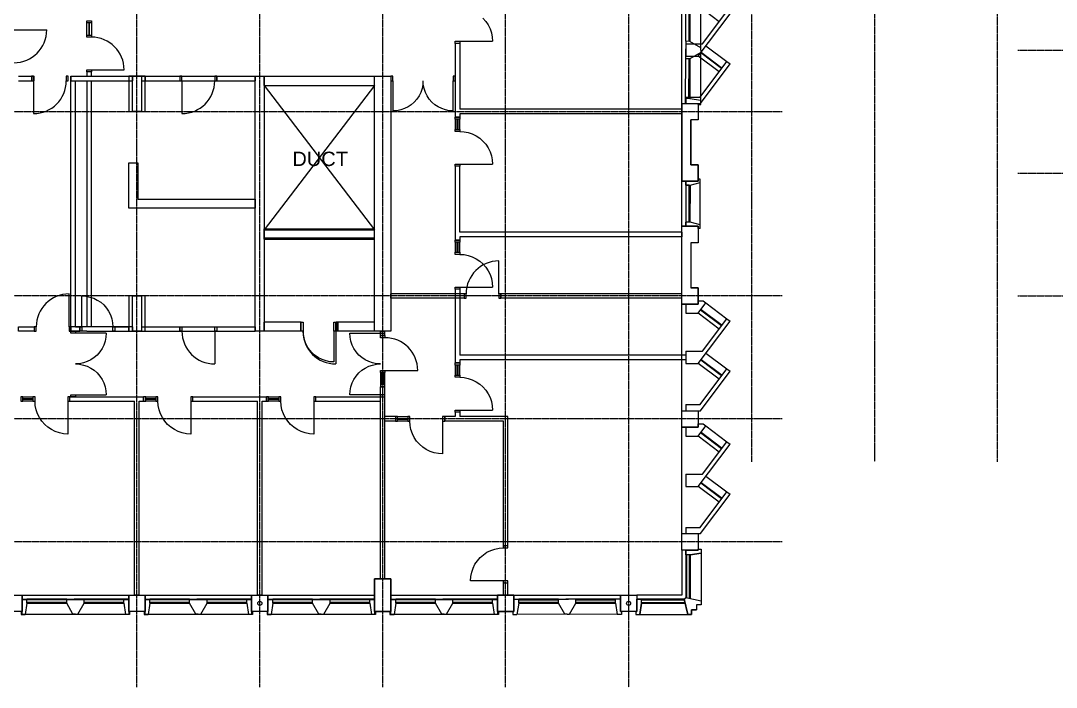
# Model space of a CAD drawing. Header units: millimetres. Extents: x -49883 to 118742, y -18440 to 67826.
# Drawn here: x 6632 to 31906, y -11774 to 4493 of the extents above; entities that cross this region are included whole.
import ezdxf

# ---------------------------------------------------------------- set-up
doc = ezdxf.new("R2010")
doc.units = ezdxf.units.MM
doc.linetypes.add('PCENTRE', pattern=[50.8, 31.75, -6.35, 6.35, -6.35])
doc.linetypes.add('PCENTRE2', pattern=[28.575, 19.05, -3.175, 3.175, -3.175])
for name, color, linetype in [('Boundaries_and_building_grids', 140, 'PCENTRE2'), ('Fourth Floor - Curtain Walls', 1, 'Continuous'), ('Fourth Floor - Doors Windows and Openings', 1, 'Continuous'), ('Fourth Floor - Structural Members', 5, 'Continuous'), ('Fourth Floor - Text and Leaders', 1, 'Continuous'), ('Fourth Floor - Walls', 3, 'Continuous'), ('Third Floor - Curtain Walls', 1, 'Continuous'), ('Third Floor - Doors Windows and Openings', 1, 'Continuous'), ('Third Floor - Structural Members', 5, 'Continuous'), ('Third Floor - Walls', 3, 'Continuous')]:
    doc.layers.add(name, color=color, linetype=linetype)
doc.styles.add('Arial1', font='arial.ttf')

msp = doc.modelspace()

# ---------------------------------------------------------------- linework, layer by layer
at = {"layer": 'Boundaries_and_building_grids', "color": 140, "linetype": 'PCENTRE', "lineweight": -3}
for p, q in [((18467, -11774), (18467, 60156)), ((21467, 60161), (21467, -11774)), ((24467, 60167), (24467, -6274)), ((27467, 60172), (27467, -6274)), ((30467, -6274), (30467, 60177)), ((9467, -11774), (9467, 60140)), ((12467, -11774), (12467, 60145)), ((15467, -11774), (15467, 60150)), ((30967, 3776), (47817, 3776)), ((-27283, 2276), (25217, 2276)), ((30967, 776), (47817, 776)), ((25217, -2224), (-27283, -2224)), ((30967, -2224), (47817, -2224)), ((25217, -5224), (-27283, -5224)), ((25217, -8224), (-27283, -8224))]:
    msp.add_line(p, q, dxfattribs=at)
at = {"layer": 'Fourth Floor - Curtain Walls', "color": 3, "linetype": 'Continuous', "lineweight": -3}
for p, q in [((23167, 3626, 13800), (23943, 4663, 13800)), ((23274, 3926, 13800), (23867, 4719, 13800)), ((22867, 3926, 13800), (23274, 3926, 13800)), ((22867, 3926, 13800), (22867, 3626, 13800)), ((22867, 3626, 13800), (23167, 3626, 13800)), ((23217, 2626, 13800), (23867, 3495, 13800)), ((23223, 2476, 13800), (23943, 3439, 13800)), ((23867, 3495, 13800), (23943, 3439, 13800)), ((22867, 2626, 13800), (23217, 2626, 13800)), ((22867, 2626, 13800), (23217, 2626, 13800)), ((22867, 2626, 13800), (22867, 2476, 13800)), ((22767, 2476, 13800), (23223, 2476, 13800)), ((22867, 576, 13800), (22867, 476, 13800)), ((22967, 476, 13800), (23213, 542, 13800)), ((23213, 625, 13800), (23167, 625, 13800)), ((23213, 542, 13800), (23213, 625, 13800)), ((22950, 476, 13800), (22867, 476, 13800)), ((22867, 476, 13800), (22967, 476, 13800)), ((22967, -424, 13800), (22867, -424, 13800)), ((22867, -424, 13800), (22867, -524, 13800)), ((23215, -492, 13800), (22967, -424, 13800)), ((23213, -574, 13800), (23213, -491, 13800)), ((23213, -574, 13800), (23167, -574, 13800)), ((22867, -2424, 13800), (22867, -2647, 13800)), ((23163, -2647, 13800), (23351, -2395, 13800)), ((23167, -2347, 13800), (23287, -2347, 13800)), ((23287, -2347, 13800), (23351, -2395, 13800)), ((22867, -2647, 13800), (23163, -2647, 13800)), ((23167, -3874, 13800), (23943, -2837, 13800)), ((23274, -3574, 13800), (23867, -2781, 13800)), ((23867, -2781, 13800), (23943, -2837, 13800)), ((22867, -3574, 13800), (23274, -3574, 13800)), ((22867, -3574, 13800), (22867, -3874, 13800)), ((22867, -3874, 13800), (23167, -3874, 13800)), ((23217, -4874, 13800), (23867, -4005, 13800)), ((23867, -4005, 13800), (23943, -4061, 13800)), ((23223, -5024, 13800), (23943, -4061, 13800)), ((22767, -5024, 13800), (23223, -5024, 13800)), ((22867, -4874, 13800), (23217, -4874, 13800)), ((22867, -4874, 13800), (22867, -5024, 13800)), ((22867, -4874, 13800), (23217, -4874, 13800)), ((22867, -5424, 13800), (22867, -5647, 13800)), ((23163, -5647, 13800), (23351, -5395, 13800)), ((23167, -5347, 13800), (23287, -5347, 13800)), ((23287, -5347, 13800), (23351, -5395, 13800)), ((22867, -5647, 13800), (23163, -5647, 13800)), ((23274, -6574, 13800), (23867, -5781, 13800)), ((23867, -5781, 13800), (23943, -5837, 13800)), ((23167, -6874, 13800), (23943, -5837, 13800)), ((22867, -6574, 13800), (22867, -6874, 13800)), ((22867, -6574, 13800), (23274, -6574, 13800)), ((22867, -6874, 13800), (23167, -6874, 13800)), ((23217, -7874, 13800), (23867, -7005, 13800)), ((23223, -8024, 13800), (23943, -7061, 13800)), ((23867, -7005, 13800), (23943, -7061, 13800)), ((22767, -8024, 13800), (23223, -8024, 13800)), ((22867, -7874, 13800), (22867, -8024, 13800)), ((22867, -7874, 13800), (23217, -7874, 13800)), ((22867, -7874, 13800), (23217, -7874, 13800)), ((22867, -8424, 13800), (22867, -8542, 13800)), ((22967, -8542, 13800), (22867, -8542, 13800)), ((22967, -8542, 13800), (23237, -8500, 13800)), ((23167, -8401, 13800), (23237, -8401, 13800)), ((23237, -8401, 13800), (23237, -8500, 13800)), ((22867, -9585, 13800), (22847, -9604, 13800)), ((22867, -9585, 13800), (23237, -9668, 13800)), ((18667, -9624, 13800), (18785, -9624, 13800)), ((18785, -9724, 13800), (18743, -9994, 13800)), ((18785, -9724, 13800), (18785, -9624, 13800)), ((19754, -9623, 13800), (20000, -9623, 13800)), ((19754, -9724, 13800), (19754, -9623, 13800)), ((19908, -9992, 13800), (19754, -9724, 13800)), ((20181, -9623, 13800), (19934, -9623, 13800)), ((20026, -9992, 13800), (20181, -9724, 13800)), ((20181, -9724, 13800), (20181, -9623, 13800)), ((21267, -9624, 13800), (21149, -9624, 13800)), ((21149, -9724, 13800), (21149, -9624, 13800)), ((21149, -9724, 13800), (21191, -9994, 13800)), ((21667, -9624, 13800), (21785, -9624, 13800)), ((21785, -9724, 13800), (21743, -9994, 13800)), ((21785, -9724, 13800), (21785, -9624, 13800)), ((22827, -9624, 13800), (22847, -9604, 13800)), ((22828, -9624, 13800), (22911, -9994, 13800)), ((23237, -9762, 13800), (23126, -9762, 13800)), ((23126, -9762, 13800), (23126, -9883, 13800)), ((23237, -9668, 13800), (23237, -9762, 13800)), ((18644, -9924, 13800), (18644, -9994, 13800)), ((18644, -9994, 13800), (18743, -9994, 13800)), ((19967, -9992, 13800), (19908, -9992, 13800)), ((19967, -9992, 13800), (20026, -9992, 13800)), ((21291, -9994, 13800), (21191, -9994, 13800)), ((21291, -9924, 13800), (21291, -9994, 13800)), ((21644, -9924, 13800), (21644, -9994, 13800)), ((21644, -9994, 13800), (21743, -9994, 13800)), ((22911, -9994, 13800), (23005, -9994, 13800)), ((23005, -9883, 13800), (23126, -9883, 13800)), ((23005, -9994, 13800), (23005, -9883, 13800))]:
    msp.add_line(p, q, dxfattribs=at)
at = {"layer": 'Fourth Floor - Curtain Walls', "color": 3, "linetype": 'Continuous', "lineweight": -3, "elevation": 13800}
for points in [[(22767, 2476), (22767, 5076), (23167, 5076), (23167, 5153)], [(22767, -5024), (22767, -2424), (23167, -2424), (23167, -2347)], [(22767, -8024), (22767, -5424), (23167, -5424), (23167, -5347)], [(23167, -8401), (23167, -8424), (22767, -8424), (22767, -9524), (21667, -9524), (21667, -9924), (21644, -9924)], [(18644, -9924), (18667, -9924), (18667, -9524), (21267, -9524), (21267, -9924), (21291, -9924)]]:
    msp.add_lwpolyline(points, dxfattribs=at)
at = {"layer": 'Fourth Floor - Doors Windows and Openings', "color": 1, "linetype": 'Continuous', "lineweight": -3}
for p, q in [((23679, 4467, 13800), (23163, 4853, 13800)), ((23356, 3878, 13800), (23867, 3495, 13800)), ((23679, 3243, 13800), (23167, 3626, 13800)), ((23739, 3323, 13800), (23227, 3706, 13800)), ((23239, 3722, 13800), (23751, 3339, 13800)), ((22967, 576, 13800), (22867, 576, 13800)), ((23213, -491, 13800), (23213, 542, 13800)), ((22950, -424, 13800), (22950, 476, 13800)), ((22967, -424, 13800), (22967, 476, 13800)), ((22867, -524, 13800), (22967, -524, 13800)), ((23351, -2395, 13800), (23867, -2781, 13800)), ((23351, -2395, 13800), (23867, -2781, 13800)), ((23679, -3033, 13800), (23163, -2647, 13800)), ((23739, -2952, 13800), (23223, -2567, 13800)), ((23235, -2551, 13800), (23751, -2936, 13800)), ((23239, -3778, 13800), (23751, -4161, 13800)), ((23356, -3622, 13800), (23867, -4005, 13800)), ((23679, -4257, 13800), (23167, -3874, 13800)), ((23739, -4177, 13800), (23227, -3794, 13800)), ((23235, -5551, 13800), (23751, -5936, 13800)), ((23351, -5395, 13800), (23867, -5781, 13800)), ((23679, -6033, 13800), (23163, -5647, 13800)), ((23739, -5953, 13800), (23223, -5567, 13800)), ((23739, -7177, 13800), (23227, -6794, 13800)), ((23239, -6778, 13800), (23751, -7161, 13800)), ((23356, -6622, 13800), (23867, -7005, 13800)), ((23679, -7257, 13800), (23167, -6874, 13800)), ((22867, -8542, 13800), (22867, -9585, 13800)), ((22886, -9589, 13800), (22886, -8542, 13800)), ((22967, -8542, 13800), (22967, -9607, 13800)), ((23237, -8500, 13800), (23237, -9668, 13800)), ((19754, -9623, 13800), (18785, -9624, 13800)), ((18785, -9643, 13800), (19754, -9643, 13800)), ((19754, -9724, 13800), (18785, -9724, 13800)), ((21149, -9624, 13800), (20181, -9623, 13800)), ((20181, -9643, 13800), (21149, -9643, 13800)), ((21149, -9724, 13800), (20181, -9724, 13800)), ((21785, -9624, 13800), (22828, -9624, 13800)), ((21785, -9643, 13800), (22832, -9643, 13800)), ((21785, -9724, 13800), (22850, -9724, 13800)), ((19908, -9992, 13800), (18743, -9994, 13800)), ((21191, -9994, 13800), (20026, -9992, 13800)), ((21743, -9994, 13800), (22911, -9994, 13800))]:
    msp.add_line(p, q, dxfattribs=at)
at = {"layer": 'Fourth Floor - Doors Windows and Openings', "color": 1, "linetype": 'Continuous'}
for p, q in [((8247, 4143, 13800), (8247, 4443, 13800)), ((8292, 4443, 13800), (8292, 4143, 13800)), ((8312, 4143, 13800), (8312, 4443, 13800)), ((8357, 4443, 13800), (8357, 4143, 13800)), ((6467, 4268, 13800), (7267, 4268, 13800)), ((8357, 3293, 13800), (9157, 3293, 13800)), ((6944, 3026, 13800), (6944, 2226, 13800)), ((10567, 3026, 13800), (10567, 2226, 13800)), ((18302, -2169, 13800), (18302, -1369, 13800)), ((7812, -2974, 13800), (7812, -2174, 13800)), ((11367, -3084, 13800), (11367, -3884, 13800)), ((14322, -3084, 13800), (14322, -3884, 13800)), ((15522, -4042, 13800), (16322, -4042, 13800)), ((15412, -4092, 13800), (15412, -4392, 13800)), ((15457, -4392, 13800), (15457, -4092, 13800)), ((15477, -4092, 13800), (15477, -4392, 13800)), ((15522, -4392, 13800), (15522, -4092, 13800)), ((6667, -9623, 13800), (9267, -9623, 13800)), ((9267, -9643, 13800), (6667, -9643, 13800)), ((9667, -9623, 13800), (12267, -9623, 13800)), ((12267, -9643, 13800), (9667, -9643, 13800)), ((12667, -9623, 13800), (15267, -9623, 13800)), ((15267, -9643, 13800), (12667, -9643, 13800)), ((15667, -9623, 13800), (18267, -9623, 13800)), ((18267, -9643, 13800), (15667, -9643, 13800))]:
    msp.add_line(p, q, dxfattribs=at)
at = {"layer": 'Fourth Floor - Doors Windows and Openings', "color": 1, "linetype": 'Continuous', "elevation": 13800}
for points in [[(8357, 4443), (8247, 4443), (8247, 4493), (8357, 4493), (8357, 4443)], [(8247, 4093), (8247, 4143), (8357, 4143), (8357, 4093), (8247, 4093)], [(8247, 3243), (8247, 3293), (8357, 3293), (8357, 3243), (8247, 3243)], [(6944, 3136), (6894, 3136), (6894, 3026), (6944, 3026), (6944, 3136)], [(7794, 3136), (7744, 3136), (7744, 3026), (7794, 3026), (7794, 3136)], [(10567, 3136), (10517, 3136), (10517, 3026), (10567, 3026), (10567, 3136)], [(11417, 3136), (11367, 3136), (11367, 3026), (11417, 3026), (11417, 3136)], [(17452, -2279), (17502, -2279), (17502, -2169), (17452, -2169), (17452, -2279)], [(18302, -2279), (18352, -2279), (18352, -2169), (18302, -2169), (18302, -2279)], [(6962, -3084), (7012, -3084), (7012, -2974), (6962, -2974), (6962, -3084)], [(7812, -3084), (7862, -3084), (7862, -2974), (7812, -2974), (7812, -3084)], [(10517, -2974), (10567, -2974), (10567, -3084), (10517, -3084), (10517, -2974)], [(11367, -2974), (11417, -2974), (11417, -3084), (11367, -3084), (11367, -2974)], [(13472, -2864), (13522, -2864), (13522, -3084), (13472, -3084), (13472, -2864)], [(14322, -2864), (14372, -2864), (14372, -3084), (14322, -3084), (14322, -2864)], [(15412, -3242), (15412, -3192), (15522, -3192), (15522, -3242), (15412, -3242)], [(15412, -4092), (15412, -4042), (15522, -4042), (15522, -4092), (15412, -4092)], [(15522, -4392), (15412, -4392), (15412, -4442), (15522, -4442), (15522, -4392)], [(9267, -9994), (6667, -9994), (6667, -9524), (9267, -9524), (9267, -9994)], [(12267, -9994), (9667, -9994), (9667, -9524), (12267, -9524), (12267, -9994)], [(15267, -9994), (12667, -9994), (12667, -9524), (15267, -9524), (15267, -9994)], [(18267, -9994), (15667, -9994), (15667, -9524), (18267, -9524), (18267, -9994)]]:
    msp.add_lwpolyline(points, dxfattribs=at)
at = {"layer": 'Fourth Floor - Doors Windows and Openings', "color": 1, "linetype": 'Continuous', "lineweight": -3, "elevation": 13800}
msp.add_lwpolyline([(23167, -574), (23167, -524), (22767, -524), (22767, 576), (23167, 576), (23167, 625)], dxfattribs=at)
at = {"layer": 'Fourth Floor - Doors Windows and Openings', "color": 1, "linetype": 'Continuous'}
for centre, start, end in [((6467, 4268, 13800), 270, 0), ((8357, 3293, 13800), 0, 90), ((6944, 3026, 13800), 270, 0), ((10567, 3026, 13800), 270, 0), ((18302, -2169, 13800), 90, 180), ((7812, -2974, 13800), 90, 180), ((11367, -3084, 13800), 180, 270), ((14322, -3084, 13800), 180, 270), ((15522, -4042, 13800), 0, 90)]:
    msp.add_arc(centre, 800, start, end, dxfattribs=at)
at = {"layer": 'Fourth Floor - Structural Members', "color": 5, "linetype": 'Continuous'}
for p, q in [((9357, 3136, 13800), (9357, 3026, 13800)), ((9577, 3136, 13800), (9577, 3026, 13800)), ((12357, 3136, 13800), (12357, 3026, 13800)), ((9357, -2974, 13800), (9357, -3084, 13800)), ((9577, -2974, 13800), (9577, -3084, 13800)), ((12357, -2974, 13800), (12357, -3084, 13800)), ((15412, -3084, 13800), (15522, -3084, 13800))]:
    msp.add_line(p, q, dxfattribs=at)
at = {"layer": 'Fourth Floor - Structural Members', "color": 8, "linetype": 'Continuous'}
for p, q in [((12577, 2916, 13800), (15267, -614, 13800)), ((15267, 2916, 13800), (12577, -614, 13800)), ((12577, 2916, 13800), (15267, -614, 13800)), ((15267, 2916, 13800), (12577, -614, 13800))]:
    msp.add_line(p, q, dxfattribs=at)
at = {"layer": 'Fourth Floor - Structural Members', "color": 5, "linetype": 'Continuous', "lineweight": -3, "elevation": 13800}
for points in [[(9357, 3136), (9577, 3136), (9577, 2276), (9357, 2276)], [(12577, 3136), (12577, -3084), (12357, -3084), (12357, 3136)], [(9577, -2224), (9577, -3084), (9357, -3084), (9357, -2224)]]:
    msp.add_lwpolyline(points, close=True, dxfattribs=at)
for points in [[(15667, -3084), (15267, -3084), (15267, 3136), (15667, 3136), (15667, -3084)], [(22767, 2476), (23167, 2476), (23167, 2076), (22987, 2076)], [(22767, 2476), (22767, 576)], [(22987, 976), (22987, 2076)], [(22767, 576), (23167, 576), (23167, 976), (22987, 976)], [(22767, -524), (23167, -524), (23167, -924), (22987, -924)], [(22767, -2424), (22767, -524)], [(22987, -924), (22987, -2024)], [(22767, -2424), (23167, -2424), (23167, -2024), (22987, -2024)], [(23167, -5424), (22767, -5424), (22767, -5024), (23167, -5024), (23167, -5424)], [(23167, -8424), (22767, -8424), (22767, -8024), (23167, -8024), (23167, -8424)], [(15667, -9924), (15267, -9924), (15267, -9124), (15667, -9124), (15667, -9924)], [(6667, -9924), (6267, -9924), (6267, -9524), (6667, -9524), (6667, -9924)], [(9667, -9924), (9267, -9924), (9267, -9524), (9667, -9524), (9667, -9924)], [(12667, -9924), (12267, -9924), (12267, -9524), (12667, -9524), (12667, -9924)], [(18667, -9924), (18267, -9924), (18267, -9524), (18667, -9524), (18667, -9924)], [(21667, -9924), (21267, -9924), (21267, -9524), (21667, -9524), (21667, -9924)]]:
    msp.add_lwpolyline(points, dxfattribs=at)
at = {"layer": 'Fourth Floor - Structural Members', "color": 5, "linetype": 'Continuous', "lineweight": -3}
for centre in [(12467, -9724, 13800), (21467, -9724, 13800)]:
    msp.add_circle(centre, 50, dxfattribs=at)
at = {"layer": 'Fourth Floor - Walls', "color": 2, "linetype": 'Continuous'}
for p, q in [((22767, 3721, 13800), (22767, 3831, 13800)), ((6577, 3136, 13800), (6962, 3136, 13800)), ((6962, 3026, 13800), (6962, 3136, 13800)), ((7862, 3136, 13800), (8247, 3136, 13800)), ((7862, 3026, 13800), (7862, 3136, 13800)), ((8247, 3136, 13800), (8357, 3136, 13800)), ((8247, 3136, 13800), (9357, 3136, 13800)), ((9577, 3136, 13800), (10517, 3136, 13800)), ((10517, 3136, 13800), (10517, 3026, 13800)), ((11417, 3136, 13800), (11417, 3026, 13800)), ((11417, 3136, 13800), (12357, 3136, 13800)), ((6577, 3026, 13800), (6962, 3026, 13800)), ((7862, 3026, 13800), (9357, 3026, 13800)), ((8247, 3026, 13800), (8247, -2974, 13800)), ((8247, 3026, 13800), (8247, -2974, 13800)), ((8357, -2974, 13800), (8357, 3026, 13800)), ((9577, 3026, 13800), (10517, 3026, 13800)), ((11417, 3026, 13800), (12357, 3026, 13800)), ((15667, -2279, 13800), (15667, -2169, 13800)), ((17452, -2169, 13800), (15667, -2169, 13800)), ((17452, -2169, 13800), (17452, -2279, 13800)), ((18352, -2169, 13800), (18352, -2279, 13800)), ((22767, -2169, 13800), (18352, -2169, 13800)), ((17452, -2279, 13800), (15667, -2279, 13800)), ((22767, -2279, 13800), (18352, -2279, 13800)), ((9357, -2974, 13800), (7862, -2974, 13800)), ((7862, -3084, 13800), (7862, -2974, 13800)), ((9577, -2974, 13800), (10517, -2974, 13800)), ((10517, -2974, 13800), (10517, -3084, 13800)), ((11417, -2974, 13800), (11417, -3084, 13800)), ((11417, -2974, 13800), (12357, -2974, 13800)), ((8247, -3084, 13800), (7862, -3084, 13800)), ((8247, -3084, 13800), (9357, -3084, 13800)), ((9577, -3084, 13800), (10517, -3084, 13800)), ((11417, -3084, 13800), (12357, -3084, 13800)), ((15412, -3192, 13800), (15412, -3084, 13800)), ((15522, -3192, 13800), (15412, -3192, 13800)), ((15522, -3192, 13800), (15522, -3084, 13800)), ((15522, -4442, 13800), (15412, -4442, 13800)), ((15412, -9124, 13800), (15412, -4442, 13800)), ((15522, -9124, 13800), (15522, -4442, 13800)), ((15412, -9124, 13800), (15522, -9124, 13800))]:
    msp.add_line(p, q, dxfattribs=at)
at = {"layer": 'Fourth Floor - Walls', "color": 2}
for p, q in [((8357, 3243, 13800), (8247, 3243, 13800)), ((8247, 3243, 13800), (8247, 3136, 13800)), ((8357, 3136, 13800), (8357, 3243, 13800))]:
    msp.add_line(p, q, dxfattribs=at)
at = {"layer": 'Fourth Floor - Walls', "color": 3, "linetype": 'Continuous'}
for p, q in [((12577, 2916, 13800), (12577, 3136, 13800)), ((12577, 3136, 13800), (15267, 3136, 13800)), ((15267, 2916, 13800), (15267, 3136, 13800)), ((12577, 2916, 13800), (15267, 2916, 13800)), ((12577, -834, 13800), (12577, -614, 13800)), ((12577, -614, 13800), (15267, -614, 13800)), ((15267, -834, 13800), (15267, -614, 13800)), ((12577, -834, 13800), (15267, -834, 13800)), ((13472, -2864, 13800), (12577, -2864, 13800)), ((12577, -3084, 13800), (12577, -2864, 13800)), ((13472, -3084, 13800), (13472, -2864, 13800)), ((15267, -2864, 13800), (14372, -2864, 13800)), ((14372, -3084, 13800), (14372, -2864, 13800)), ((15267, -3084, 13800), (15267, -2864, 13800)), ((13472, -3084, 13800), (12577, -3084, 13800)), ((15267, -3084, 13800), (14372, -3084, 13800))]:
    msp.add_line(p, q, dxfattribs=at)
at = {"layer": 'Fourth Floor - Walls', "color": 2, "linetype": 'Continuous', "elevation": 13800}
for points in [[(6577, -3084), (6577, -2974), (6962, -2974), (6962, -3084), (6577, -3084)], [(15412, -4442), (15522, -4442), (15412, -4442)]]:
    msp.add_lwpolyline(points, dxfattribs=at)
at = {"layer": 'Third Floor - Curtain Walls', "color": 3, "linetype": 'Continuous'}
for p, q in [((22862, 3990, 10350), (22861, 3743, 10350)), ((22861, 3563, 10350), (22861, 3809, 10350)), ((22962, 3989, 10350), (22862, 3990, 10350)), ((23230, 3834, 10350), (22962, 3989, 10350)), ((23230, 3776, 10350), (23230, 3834, 10350)), ((22962, 3562, 10350), (22861, 3563, 10350)), ((23230, 3717, 10350), (22962, 3562, 10350)), ((23230, 3776, 10350), (23230, 3717, 10350)), ((22860, 2476, 10350), (22860, 2594, 10350)), ((22961, 2594, 10350), (22860, 2594, 10350)), ((22961, 2594, 10350), (23231, 2552, 10350)), ((23230, 2452, 10350), (23231, 2552, 10350)), ((23161, 2452, 10350), (23230, 2452, 10350)), ((23167, 576, 10350), (22867, 576, 10350)), ((22867, 476, 10350), (22867, 576, 10350)), ((22967, 476, 10350), (23213, 542, 10350)), ((23167, 625, 10350), (23167, 576, 10350)), ((23213, 625, 10350), (23167, 625, 10350)), ((23213, 542, 10350), (23213, 625, 10350)), ((22867, 476, 10350), (22967, 476, 10350)), ((22950, 476, 10350), (22867, 476, 10350)), ((22866, -524, 10350), (22866, -424, 10350)), ((22966, -424, 10350), (22866, -424, 10350)), ((23214, -492, 10350), (22966, -424, 10350)), ((23211, -574, 10350), (23214, -492, 10350)), ((22866, -524, 10350), (23166, -524, 10350)), ((23166, -524, 10350), (23166, -574, 10350)), ((23211, -574, 10350), (23166, -574, 10350)), ((22867, -2424, 10350), (22867, -2647, 10350)), ((23163, -2647, 10350), (23351, -2395, 10350)), ((23167, -2347, 10350), (23287, -2347, 10350)), ((23287, -2347, 10350), (23351, -2395, 10350)), ((22867, -2647, 10350), (23163, -2647, 10350)), ((23167, -3874, 10350), (23943, -2837, 10350)), ((23274, -3574, 10350), (23867, -2781, 10350)), ((23867, -2781, 10350), (23943, -2837, 10350)), ((22867, -3574, 10350), (23274, -3574, 10350)), ((22867, -3574, 10350), (22867, -3874, 10350)), ((22867, -3874, 10350), (23167, -3874, 10350)), ((23217, -4874, 10350), (23867, -4005, 10350)), ((23867, -4005, 10350), (23943, -4061, 10350)), ((23223, -5024, 10350), (23943, -4061, 10350)), ((22767, -5024, 10350), (23223, -5024, 10350)), ((22867, -4874, 10350), (22867, -5024, 10350)), ((22867, -4874, 10350), (23217, -4874, 10350)), ((22867, -5424, 10350), (22867, -5647, 10350)), ((23163, -5647, 10350), (23351, -5395, 10350)), ((23167, -5347, 10350), (23287, -5347, 10350)), ((23287, -5347, 10350), (23351, -5395, 10350)), ((22867, -5647, 10350), (23163, -5647, 10350)), ((23274, -6574, 10350), (23867, -5781, 10350)), ((23867, -5781, 10350), (23943, -5837, 10350)), ((23167, -6874, 10350), (23943, -5837, 10350)), ((22867, -6574, 10350), (23274, -6574, 10350)), ((22867, -6574, 10350), (22867, -6874, 10350)), ((22867, -6874, 10350), (23167, -6874, 10350)), ((23217, -7874, 10350), (23867, -7005, 10350)), ((23223, -8024, 10350), (23943, -7061, 10350)), ((23867, -7005, 10350), (23943, -7061, 10350)), ((22767, -8024, 10350), (23223, -8024, 10350)), ((22867, -7874, 10350), (23217, -7874, 10350)), ((22867, -7874, 10350), (22867, -8024, 10350)), ((22867, -8542, 10350), (22867, -8424, 10350)), ((22967, -8542, 10350), (22867, -8542, 10350)), ((23237, -8500, 10350), (22967, -8542, 10350)), ((23167, -8401, 10350), (23237, -8401, 10350)), ((23237, -8401, 10350), (23237, -8500, 10350)), ((22827, -9624, 10350), (22867, -9585, 10350)), ((22867, -9585, 10350), (23237, -9668, 10350)), ((6667, -9624, 10350), (6785, -9624, 10350)), ((6785, -9724, 10350), (6743, -9994, 10350)), ((6785, -9724, 10350), (6785, -9624, 10350)), ((7754, -9724, 10350), (7754, -9623, 10350)), ((7754, -9623, 10350), (8000, -9623, 10350)), ((7908, -9992, 10350), (7754, -9724, 10350)), ((8181, -9623, 10350), (7934, -9623, 10350)), ((8026, -9992, 10350), (8181, -9724, 10350)), ((8181, -9724, 10350), (8181, -9623, 10350)), ((9267, -9624, 10350), (9149, -9624, 10350)), ((9149, -9724, 10350), (9149, -9624, 10350)), ((9149, -9724, 10350), (9191, -9994, 10350)), ((9667, -9624, 10350), (9785, -9624, 10350)), ((9785, -9724, 10350), (9743, -9994, 10350)), ((9785, -9724, 10350), (9785, -9624, 10350)), ((10754, -9623, 10350), (11000, -9623, 10350)), ((10754, -9724, 10350), (10754, -9623, 10350)), ((10908, -9992, 10350), (10754, -9724, 10350)), ((11181, -9623, 10350), (10934, -9623, 10350)), ((11026, -9992, 10350), (11181, -9724, 10350)), ((11181, -9724, 10350), (11181, -9623, 10350)), ((12267, -9624, 10350), (12149, -9624, 10350)), ((12149, -9724, 10350), (12149, -9624, 10350)), ((12149, -9724, 10350), (12191, -9994, 10350)), ((12667, -9624, 10350), (12785, -9624, 10350)), ((12785, -9724, 10350), (12743, -9994, 10350)), ((12785, -9724, 10350), (12785, -9624, 10350)), ((13754, -9623, 10350), (14000, -9623, 10350)), ((13754, -9724, 10350), (13754, -9623, 10350)), ((13908, -9992, 10350), (13754, -9724, 10350)), ((14181, -9623, 10350), (13934, -9623, 10350)), ((14026, -9992, 10350), (14181, -9724, 10350)), ((14181, -9724, 10350), (14181, -9623, 10350)), ((15149, -9724, 10350), (15149, -9624, 10350)), ((15267, -9624, 10350), (15149, -9624, 10350)), ((15149, -9724, 10350), (15191, -9994, 10350)), ((15667, -9624, 10350), (15785, -9624, 10350)), ((15785, -9724, 10350), (15743, -9994, 10350)), ((15785, -9724, 10350), (15785, -9624, 10350)), ((16754, -9724, 10350), (16754, -9623, 10350)), ((16754, -9623, 10350), (17000, -9623, 10350)), ((16908, -9992, 10350), (16754, -9724, 10350)), ((17181, -9623, 10350), (16934, -9623, 10350)), ((17026, -9992, 10350), (17181, -9724, 10350)), ((17181, -9724, 10350), (17181, -9623, 10350)), ((18267, -9624, 10350), (18149, -9624, 10350)), ((18149, -9724, 10350), (18149, -9624, 10350)), ((18149, -9724, 10350), (18191, -9994, 10350)), ((18667, -9624, 10350), (18785, -9624, 10350)), ((18785, -9724, 10350), (18743, -9994, 10350)), ((18785, -9724, 10350), (18785, -9624, 10350)), ((19754, -9623, 10350), (20000, -9623, 10350)), ((19754, -9724, 10350), (19754, -9623, 10350)), ((19908, -9992, 10350), (19754, -9724, 10350)), ((20181, -9623, 10350), (19934, -9623, 10350)), ((20026, -9992, 10350), (20181, -9724, 10350)), ((20181, -9724, 10350), (20181, -9623, 10350)), ((21267, -9624, 10350), (21149, -9624, 10350)), ((21149, -9724, 10350), (21149, -9624, 10350)), ((21149, -9724, 10350), (21191, -9994, 10350)), ((21785, -9624, 10350), (21667, -9624, 10350)), ((21743, -9994, 10350), (21785, -9724, 10350)), ((21785, -9724, 10350), (21785, -9624, 10350)), ((22911, -9994, 10350), (22827, -9624, 10350)), ((23126, -9762, 10350), (23126, -9883, 10350)), ((23237, -9762, 10350), (23126, -9762, 10350)), ((23237, -9668, 10350), (23237, -9762, 10350)), ((6644, -9924, 10350), (6644, -9994, 10350)), ((6644, -9994, 10350), (6743, -9994, 10350)), ((7967, -9992, 10350), (7908, -9992, 10350)), ((7967, -9992, 10350), (8026, -9992, 10350)), ((9291, -9994, 10350), (9191, -9994, 10350)), ((9291, -9924, 10350), (9291, -9994, 10350)), ((9644, -9924, 10350), (9644, -9994, 10350)), ((9644, -9994, 10350), (9743, -9994, 10350)), ((10967, -9992, 10350), (10908, -9992, 10350)), ((10967, -9992, 10350), (11026, -9992, 10350)), ((12291, -9994, 10350), (12191, -9994, 10350)), ((12291, -9924, 10350), (12291, -9994, 10350)), ((12644, -9924, 10350), (12644, -9994, 10350)), ((12644, -9994, 10350), (12743, -9994, 10350)), ((13967, -9992, 10350), (13908, -9992, 10350)), ((13967, -9992, 10350), (14026, -9992, 10350)), ((15291, -9994, 10350), (15191, -9994, 10350)), ((15291, -9924, 10350), (15291, -9994, 10350)), ((15644, -9924, 10350), (15644, -9994, 10350)), ((15644, -9994, 10350), (15743, -9994, 10350)), ((16967, -9992, 10350), (16908, -9992, 10350)), ((16967, -9992, 10350), (17026, -9992, 10350)), ((18291, -9994, 10350), (18191, -9994, 10350)), ((18291, -9924, 10350), (18291, -9994, 10350)), ((18644, -9924, 10350), (18644, -9994, 10350)), ((18644, -9994, 10350), (18743, -9994, 10350)), ((19967, -9992, 10350), (19908, -9992, 10350)), ((19967, -9992, 10350), (20026, -9992, 10350)), ((21291, -9994, 10350), (21191, -9994, 10350)), ((21291, -9924, 10350), (21291, -9994, 10350)), ((21644, -9924, 10350), (21644, -9994, 10350)), ((21644, -9994, 10350), (21743, -9994, 10350)), ((23005, -9994, 10350), (22911, -9994, 10350)), ((23005, -9883, 10350), (23005, -9994, 10350)), ((23126, -9883, 10350), (23005, -9883, 10350))]:
    msp.add_line(p, q, dxfattribs=at)
at = {"layer": 'Third Floor - Curtain Walls', "color": 3, "linetype": 'Continuous', "elevation": 10350}
for points in [[(22860, 2476), (23161, 2476), (23161, 2452)], [(22767, -5024), (22767, -2424), (23167, -2424), (23167, -2347)], [(22767, -8024), (22767, -5424), (23167, -5424), (23167, -5347)], [(22867, -8424), (23167, -8424), (23167, -8401)], [(6644, -9924), (6667, -9924), (6667, -9624)], [(9267, -9624), (9267, -9924), (9291, -9924)], [(9644, -9924), (9667, -9924), (9667, -9624)], [(12267, -9624), (12267, -9924), (12291, -9924)], [(12644, -9924), (12667, -9924), (12667, -9624)], [(15267, -9624), (15267, -9924), (15291, -9924)], [(15644, -9924), (15667, -9924), (15667, -9624)], [(18267, -9624), (18267, -9924), (18291, -9924)], [(18644, -9924), (18667, -9924), (18667, -9624)], [(21267, -9624), (21267, -9924), (21291, -9924)], [(21644, -9924), (21667, -9924), (21667, -9624)]]:
    msp.add_lwpolyline(points, dxfattribs=at)
at = {"layer": 'Third Floor - Doors Windows and Openings', "color": 1, "linetype": 'Continuous'}
for p, q in [((22862, 3990, 10350), (22863, 4958, 10350)), ((22942, 3990, 10350), (22943, 4958, 10350)), ((22963, 4958, 10350), (22962, 3989, 10350)), ((23230, 3834, 10350), (23233, 5000, 10350)), ((22860, 2594, 10350), (22861, 3563, 10350)), ((22941, 2594, 10350), (22942, 3562, 10350)), ((22962, 3562, 10350), (22961, 2594, 10350)), ((23231, 2552, 10350), (23230, 3717, 10350)), ((23211, -491, 10350), (23215, 543, 10350)), ((22867, 476, 10350), (22866, -424, 10350)), ((22949, -424, 10350), (22950, 476, 10350)), ((22967, 476, 10350), (22966, -424, 10350)), ((23351, -2395, 10350), (23867, -2781, 10350)), ((23679, -3033, 10350), (23163, -2647, 10350)), ((23739, -2952, 10350), (23223, -2567, 10350)), ((23235, -2551, 10350), (23751, -2936, 10350)), ((23239, -3778, 10350), (23751, -4161, 10350)), ((23356, -3622, 10350), (23867, -4005, 10350)), ((23679, -4257, 10350), (23167, -3874, 10350)), ((23739, -4177, 10350), (23227, -3794, 10350)), ((23235, -5551, 10350), (23751, -5936, 10350)), ((23351, -5395, 10350), (23867, -5781, 10350)), ((23679, -6033, 10350), (23163, -5647, 10350)), ((23739, -5953, 10350), (23223, -5567, 10350)), ((23739, -7177, 10350), (23227, -6794, 10350)), ((23239, -6778, 10350), (23751, -7161, 10350)), ((23356, -6622, 10350), (23867, -7005, 10350)), ((23679, -7257, 10350), (23167, -6874, 10350)), ((22867, -8542, 10350), (22867, -9585, 10350)), ((22947, -8542, 10350), (22947, -9603, 10350)), ((22967, -8542, 10350), (22967, -9607, 10350)), ((23237, -8500, 10350), (23237, -9668, 10350)), ((7754, -9623, 10350), (6785, -9624, 10350)), ((7754, -9704, 10350), (6785, -9704, 10350)), ((6785, -9724, 10350), (7754, -9724, 10350)), ((9149, -9624, 10350), (8181, -9623, 10350)), ((9149, -9704, 10350), (8181, -9704, 10350)), ((8181, -9724, 10350), (9149, -9724, 10350)), ((10754, -9623, 10350), (9785, -9624, 10350)), ((10754, -9704, 10350), (9785, -9704, 10350)), ((9785, -9724, 10350), (10754, -9724, 10350)), ((12149, -9624, 10350), (11181, -9623, 10350)), ((12149, -9704, 10350), (11181, -9704, 10350)), ((11181, -9724, 10350), (12149, -9724, 10350)), ((13754, -9623, 10350), (12785, -9624, 10350)), ((13754, -9704, 10350), (12785, -9704, 10350)), ((12785, -9724, 10350), (13754, -9724, 10350)), ((15149, -9624, 10350), (14181, -9623, 10350)), ((15149, -9704, 10350), (14181, -9704, 10350)), ((14181, -9724, 10350), (15149, -9724, 10350)), ((16754, -9623, 10350), (15785, -9624, 10350)), ((16754, -9704, 10350), (15785, -9704, 10350)), ((15785, -9724, 10350), (16754, -9724, 10350)), ((18149, -9624, 10350), (17181, -9623, 10350)), ((18149, -9704, 10350), (17181, -9704, 10350)), ((17181, -9724, 10350), (18149, -9724, 10350)), ((19754, -9623, 10350), (18785, -9624, 10350)), ((19754, -9704, 10350), (18785, -9704, 10350)), ((18785, -9724, 10350), (19754, -9724, 10350)), ((21149, -9624, 10350), (20181, -9623, 10350)), ((21149, -9704, 10350), (20181, -9704, 10350)), ((20181, -9724, 10350), (21149, -9724, 10350)), ((22827, -9624, 10350), (21785, -9624, 10350)), ((21785, -9704, 10350), (22846, -9704, 10350)), ((21785, -9724, 10350), (22850, -9724, 10350)), ((7908, -9992, 10350), (6743, -9994, 10350)), ((9191, -9994, 10350), (8026, -9992, 10350)), ((10908, -9992, 10350), (9743, -9994, 10350)), ((12191, -9994, 10350), (11026, -9992, 10350)), ((13908, -9992, 10350), (12743, -9994, 10350)), ((15191, -9994, 10350), (14026, -9992, 10350)), ((16908, -9992, 10350), (15743, -9994, 10350)), ((18191, -9994, 10350), (17026, -9992, 10350)), ((19908, -9992, 10350), (18743, -9994, 10350)), ((21191, -9994, 10350), (20026, -9992, 10350)), ((21743, -9994, 10350), (22911, -9994, 10350))]:
    msp.add_line(p, q, dxfattribs=at)
at = {"layer": 'Third Floor - Doors Windows and Openings'}
for p, q in [((17913, 4556, 10350), (17982, 4478, 10350)), ((17982, 4478, 10350), (18040, 4391, 10350)), ((18040, 4391, 10350), (18086, 4297, 10350)), ((18086, 4297, 10350), (18120, 4198, 10350)), ((18120, 4198, 10350), (18140, 4095, 10350)), ((18140, 4095, 10350), (18147, 3991, 10350)), ((16427, 2835, 10350), (16396, 2744, 10350)), ((16446, 2930, 10350), (16427, 2835, 10350)), ((16458, 2930, 10350), (16452, 3026, 10350)), ((16477, 2835, 10350), (16458, 2930, 10350)), ((16508, 2744, 10350), (16477, 2835, 10350)), ((16300, 2578, 10350), (16237, 2506, 10350)), ((16354, 2658, 10350), (16300, 2578, 10350)), ((16396, 2744, 10350), (16354, 2658, 10350)), ((16551, 2658, 10350), (16508, 2744, 10350)), ((16604, 2578, 10350), (16551, 2658, 10350)), ((16667, 2506, 10350), (16604, 2578, 10350)), ((15813, 2297, 10350), (15717, 2291, 10350)), ((15907, 2316, 10350), (15813, 2297, 10350)), ((15998, 2347, 10350), (15907, 2316, 10350)), ((16085, 2389, 10350), (15998, 2347, 10350)), ((16165, 2443, 10350), (16085, 2389, 10350)), ((16237, 2506, 10350), (16165, 2443, 10350)), ((16740, 2443, 10350), (16667, 2506, 10350)), ((16820, 2389, 10350), (16740, 2443, 10350)), ((16906, 2347, 10350), (16820, 2389, 10350)), ((16997, 2316, 10350), (16906, 2347, 10350)), ((17091, 2297, 10350), (16997, 2316, 10350)), ((17187, 2291, 10350), (17091, 2297, 10350)), ((17347, 1791, 10350), (17452, 1784, 10350)), ((17452, 1784, 10350), (17554, 1763, 10350)), ((17554, 1763, 10350), (17653, 1730, 10350)), ((17653, 1730, 10350), (17747, 1684, 10350)), ((17747, 1684, 10350), (17834, 1625, 10350)), ((17834, 1625, 10350), (17913, 1556, 10350)), ((17913, 1556, 10350), (17982, 1478, 10350)), ((17982, 1478, 10350), (18040, 1391, 10350)), ((18040, 1391, 10350), (18086, 1297, 10350)), ((18086, 1297, 10350), (18120, 1198, 10350)), ((18120, 1198, 10350), (18140, 1095, 10350)), ((18140, 1095, 10350), (18147, 991, 10350)), ((17347, -1209, 10350), (17452, -1216, 10350)), ((17452, -1216, 10350), (17554, -1237, 10350)), ((17554, -1237, 10350), (17653, -1270, 10350)), ((17653, -1270, 10350), (17747, -1316, 10350)), ((17747, -1316, 10350), (17834, -1375, 10350)), ((17834, -1375, 10350), (17913, -1444, 10350)), ((17913, -1444, 10350), (17982, -1522, 10350)), ((17982, -1522, 10350), (18040, -1609, 10350)), ((18040, -1609, 10350), (18086, -1703, 10350)), ((18086, -1703, 10350), (18120, -1802, 10350)), ((18120, -1802, 10350), (18140, -1905, 10350)), ((18140, -1905, 10350), (18147, -2009, 10350)), ((8127, -2224, 10350), (8225, -2231, 10350)), ((8225, -2231, 10350), (8321, -2250, 10350)), ((8321, -2250, 10350), (8414, -2281, 10350)), ((8414, -2281, 10350), (8502, -2325, 10350)), ((8502, -2325, 10350), (8584, -2379, 10350)), ((8584, -2379, 10350), (8658, -2444, 10350)), ((8658, -2444, 10350), (8722, -2518, 10350)), ((8722, -2518, 10350), (8777, -2599, 10350)), ((8777, -2599, 10350), (8820, -2687, 10350)), ((8820, -2687, 10350), (8852, -2780, 10350)), ((8852, -2780, 10350), (8871, -2876, 10350)), ((8871, -2876, 10350), (8877, -2974, 10350)), ((8711, -3232, 10350), (8692, -3328, 10350)), ((8717, -3134, 10350), (8711, -3232, 10350)), ((13533, -3182, 10350), (13527, -3084, 10350)), ((13552, -3278, 10350), (13533, -3182, 10350)), ((13584, -3371, 10350), (13552, -3278, 10350)), ((14669, -3232, 10350), (14662, -3134, 10350)), ((14688, -3328, 10350), (14669, -3232, 10350)), ((8617, -3509, 10350), (8562, -3591, 10350)), ((8660, -3421, 10350), (8617, -3509, 10350)), ((8692, -3328, 10350), (8660, -3421, 10350)), ((13627, -3459, 10350), (13584, -3371, 10350)), ((13682, -3541, 10350), (13627, -3459, 10350)), ((14719, -3421, 10350), (14688, -3328, 10350)), ((14763, -3509, 10350), (14719, -3421, 10350)), ((14817, -3591, 10350), (14763, -3509, 10350)), ((8342, -3784, 10350), (8254, -3827, 10350)), ((8424, -3729, 10350), (8342, -3784, 10350)), ((8498, -3665, 10350), (8424, -3729, 10350)), ((8562, -3591, 10350), (8498, -3665, 10350)), ((13746, -3615, 10350), (13682, -3541, 10350)), ((13820, -3679, 10350), (13746, -3615, 10350)), ((13902, -3734, 10350), (13820, -3679, 10350)), ((13990, -3777, 10350), (13902, -3734, 10350)), ((14083, -3809, 10350), (13990, -3777, 10350)), ((14882, -3665, 10350), (14817, -3591, 10350)), ((14956, -3729, 10350), (14882, -3665, 10350)), ((15037, -3784, 10350), (14956, -3729, 10350)), ((15125, -3827, 10350), (15037, -3784, 10350)), ((8065, -3878, 10350), (7967, -3884, 10350)), ((7967, -3884, 10350), (8065, -3891, 10350)), ((8161, -3859, 10350), (8065, -3878, 10350)), ((8065, -3891, 10350), (8161, -3910, 10350)), ((8254, -3827, 10350), (8161, -3859, 10350)), ((8161, -3910, 10350), (8254, -3941, 10350)), ((8254, -3941, 10350), (8342, -3985, 10350)), ((8342, -3985, 10350), (8424, -4039, 10350)), ((8424, -4039, 10350), (8498, -4104, 10350)), ((14179, -3828, 10350), (14083, -3809, 10350)), ((14277, -3834, 10350), (14179, -3828, 10350)), ((14882, -4104, 10350), (14956, -4039, 10350)), ((14956, -4039, 10350), (15037, -3985, 10350)), ((15037, -3985, 10350), (15125, -3941, 10350)), ((15218, -3859, 10350), (15125, -3827, 10350)), ((15125, -3941, 10350), (15218, -3910, 10350)), ((15314, -3878, 10350), (15218, -3859, 10350)), ((15218, -3910, 10350), (15314, -3891, 10350)), ((15412, -3884, 10350), (15314, -3878, 10350)), ((15314, -3891, 10350), (15412, -3884, 10350)), ((8498, -4104, 10350), (8562, -4178, 10350)), ((8562, -4178, 10350), (8617, -4259, 10350)), ((8617, -4259, 10350), (8660, -4347, 10350)), ((14719, -4347, 10350), (14763, -4259, 10350)), ((14763, -4259, 10350), (14817, -4178, 10350)), ((14817, -4178, 10350), (14882, -4104, 10350)), ((17347, -4209, 10350), (17452, -4216, 10350)), ((17452, -4216, 10350), (17554, -4237, 10350)), ((17554, -4237, 10350), (17653, -4270, 10350)), ((17653, -4270, 10350), (17747, -4316, 10350)), ((8660, -4347, 10350), (8692, -4440, 10350)), ((8692, -4440, 10350), (8711, -4536, 10350)), ((8711, -4536, 10350), (8717, -4634, 10350)), ((14662, -4634, 10350), (14669, -4536, 10350)), ((14669, -4536, 10350), (14688, -4440, 10350)), ((14688, -4440, 10350), (14719, -4347, 10350)), ((17747, -4316, 10350), (17834, -4375, 10350)), ((17834, -4375, 10350), (17913, -4444, 10350)), ((17913, -4444, 10350), (17982, -4522, 10350)), ((17982, -4522, 10350), (18040, -4609, 10350)), ((6989, -4899, 10350), (6982, -4794, 10350)), ((9989, -4899, 10350), (9982, -4794, 10350)), ((12989, -4899, 10350), (12982, -4794, 10350)), ((18040, -4609, 10350), (18086, -4703, 10350)), ((18086, -4703, 10350), (18120, -4802, 10350)), ((7009, -5001, 10350), (6989, -4899, 10350)), ((7043, -5100, 10350), (7009, -5001, 10350)), ((10009, -5001, 10350), (9989, -4899, 10350)), ((10043, -5100, 10350), (10009, -5001, 10350)), ((13009, -5001, 10350), (12989, -4899, 10350)), ((13043, -5100, 10350), (13009, -5001, 10350)), ((18120, -4802, 10350), (18140, -4905, 10350)), ((18140, -4905, 10350), (18147, -5009, 10350)), ((7089, -5194, 10350), (7043, -5100, 10350)), ((7148, -5281, 10350), (7089, -5194, 10350)), ((7217, -5360, 10350), (7148, -5281, 10350)), ((10089, -5194, 10350), (10043, -5100, 10350)), ((10148, -5281, 10350), (10089, -5194, 10350)), ((10217, -5360, 10350), (10148, -5281, 10350)), ((13089, -5194, 10350), (13043, -5100, 10350)), ((13148, -5281, 10350), (13089, -5194, 10350)), ((13217, -5360, 10350), (13148, -5281, 10350)), ((16137, -5384, 10350), (16130, -5279, 10350)), ((7295, -5429, 10350), (7217, -5360, 10350)), ((7382, -5487, 10350), (7295, -5429, 10350)), ((7476, -5533, 10350), (7382, -5487, 10350)), ((7575, -5567, 10350), (7476, -5533, 10350)), ((10295, -5429, 10350), (10217, -5360, 10350)), ((10382, -5487, 10350), (10295, -5429, 10350)), ((10476, -5533, 10350), (10382, -5487, 10350)), ((10575, -5567, 10350), (10476, -5533, 10350)), ((13295, -5429, 10350), (13217, -5360, 10350)), ((13382, -5487, 10350), (13295, -5429, 10350)), ((13476, -5533, 10350), (13382, -5487, 10350)), ((13575, -5567, 10350), (13476, -5533, 10350)), ((16157, -5486, 10350), (16137, -5384, 10350)), ((16191, -5585, 10350), (16157, -5486, 10350)), ((7678, -5587, 10350), (7575, -5567, 10350)), ((7782, -5594, 10350), (7678, -5587, 10350)), ((10678, -5587, 10350), (10575, -5567, 10350)), ((10782, -5594, 10350), (10678, -5587, 10350)), ((13678, -5587, 10350), (13575, -5567, 10350)), ((13782, -5594, 10350), (13678, -5587, 10350)), ((16237, -5679, 10350), (16191, -5585, 10350)), ((16295, -5766, 10350), (16237, -5679, 10350)), ((16364, -5845, 10350), (16295, -5766, 10350)), ((16443, -5914, 10350), (16364, -5845, 10350)), ((16530, -5972, 10350), (16443, -5914, 10350)), ((16624, -6018, 10350), (16530, -5972, 10350)), ((16723, -6052, 10350), (16624, -6018, 10350)), ((16825, -6072, 10350), (16723, -6052, 10350)), ((16930, -6079, 10350), (16825, -6072, 10350)), ((17847, -8607, 10350), (17925, -8538, 10350)), ((17925, -8538, 10350), (18012, -8480, 10350)), ((18012, -8480, 10350), (18106, -8434, 10350)), ((18106, -8434, 10350), (18205, -8400, 10350)), ((18205, -8400, 10350), (18308, -8380, 10350)), ((18308, -8380, 10350), (18412, -8373, 10350)), ((17673, -8867, 10350), (17719, -8773, 10350)), ((17719, -8773, 10350), (17778, -8686, 10350)), ((17778, -8686, 10350), (17847, -8607, 10350)), ((17612, -9173, 10350), (17619, -9068, 10350)), ((17619, -9068, 10350), (17639, -8966, 10350)), ((17639, -8966, 10350), (17673, -8867, 10350))]:
    msp.add_line(p, q, dxfattribs=at)
at = {"layer": 'Third Floor - Doors Windows and Openings', "linetype": 'Continuous'}
for p, q in [((17347, 3991, 10350), (18147, 3991, 10350)), ((15717, 3026, 10350), (15717, 2291, 10350)), ((17187, 2291, 10350), (17187, 3026, 10350)), ((17237, 2091, 10350), (17237, 1841, 10350)), ((17287, 1841, 10350), (17287, 2091, 10350)), ((17297, 2091, 10350), (17297, 1841, 10350)), ((17347, 1841, 10350), (17347, 2091, 10350)), ((17347, 991, 10350), (18147, 991, 10350)), ((17237, -909, 10350), (17237, -1159, 10350)), ((17287, -1159, 10350), (17287, -909, 10350)), ((17297, -909, 10350), (17297, -1159, 10350)), ((17347, -1159, 10350), (17347, -909, 10350)), ((17347, -2009, 10350), (18147, -2009, 10350)), ((8127, -2974, 10350), (8127, -2224, 10350)), ((8717, -3134, 10350), (7967, -3134, 10350)), ((14277, -3084, 10350), (14277, -3834, 10350)), ((14662, -3134, 10350), (15412, -3134, 10350)), ((17237, -3909, 10350), (17237, -4159, 10350)), ((17287, -4159, 10350), (17287, -3909, 10350)), ((17297, -3909, 10350), (17297, -4159, 10350)), ((17347, -4159, 10350), (17347, -3909, 10350)), ((6682, -4684, 10350), (6932, -4684, 10350)), ((6932, -4734, 10350), (6682, -4734, 10350)), ((6682, -4744, 10350), (6932, -4744, 10350)), ((6932, -4794, 10350), (6682, -4794, 10350)), ((7782, -4794, 10350), (7782, -5594, 10350)), ((7967, -4634, 10350), (8717, -4634, 10350)), ((9682, -4684, 10350), (9932, -4684, 10350)), ((9932, -4734, 10350), (9682, -4734, 10350)), ((9682, -4744, 10350), (9932, -4744, 10350)), ((9932, -4794, 10350), (9682, -4794, 10350)), ((10782, -4794, 10350), (10782, -5594, 10350)), ((12682, -4684, 10350), (12932, -4684, 10350)), ((12932, -4734, 10350), (12682, -4734, 10350)), ((12682, -4744, 10350), (12932, -4744, 10350)), ((12932, -4794, 10350), (12682, -4794, 10350)), ((13782, -4794, 10350), (13782, -5594, 10350)), ((15412, -4634, 10350), (14662, -4634, 10350)), ((17347, -5009, 10350), (18147, -5009, 10350)), ((15830, -5169, 10350), (16080, -5169, 10350)), ((16080, -5219, 10350), (15830, -5219, 10350)), ((15830, -5229, 10350), (16080, -5229, 10350)), ((16080, -5279, 10350), (15830, -5279, 10350)), ((16930, -5279, 10350), (16930, -6079, 10350)), ((18412, -9173, 10350), (17612, -9173, 10350))]:
    msp.add_line(p, q, dxfattribs=at)
at = {"layer": 'Third Floor - Doors Windows and Openings', "linetype": 'Continuous', "elevation": 10350}
for points in [[(17347, 3941), (17237, 3941), (17237, 3991), (17347, 3991), (17347, 3941)], [(15717, 3026), (15717, 3136), (15667, 3136), (15667, 3026), (15717, 3026)], [(17237, 3026), (17237, 3136), (17187, 3136), (17187, 3026), (17237, 3026)], [(17347, 2091), (17237, 2091), (17237, 2141), (17347, 2141), (17347, 2091)], [(17347, 1791), (17237, 1791), (17237, 1841), (17347, 1841), (17347, 1791)], [(17347, 941), (17237, 941), (17237, 991), (17347, 991), (17347, 941)], [(17347, -909), (17237, -909), (17237, -859), (17347, -859), (17347, -909)], [(17347, -1209), (17237, -1209), (17237, -1159), (17347, -1159), (17347, -1209)], [(17347, -2059), (17237, -2059), (17237, -2009), (17347, -2009), (17347, -2059)], [(8077, -3084), (8077, -2974), (8127, -2974), (8127, -3084), (8077, -3084)], [(8877, -3084), (8877, -2974), (8927, -2974), (8927, -3084), (8877, -3084)], [(13527, -2864), (13527, -3084), (13477, -3084), (13477, -2864), (13527, -2864)], [(14327, -2864), (14327, -3084), (14277, -3084), (14277, -2864), (14327, -2864)], [(7857, -3134), (7857, -3084), (7967, -3084), (7967, -3134), (7857, -3134)], [(15522, -3134), (15522, -3084), (15412, -3084), (15412, -3134), (15522, -3134)], [(17347, -3909), (17237, -3909), (17237, -3859), (17347, -3859), (17347, -3909)], [(17347, -4209), (17237, -4209), (17237, -4159), (17347, -4159), (17347, -4209)], [(6682, -4794), (6682, -4684), (6632, -4684), (6632, -4794), (6682, -4794)], [(6982, -4794), (6982, -4684), (6932, -4684), (6932, -4794), (6982, -4794)], [(7832, -4794), (7832, -4684), (7782, -4684), (7782, -4794), (7832, -4794)], [(7857, -4684), (7857, -4634), (7967, -4634), (7967, -4684), (7857, -4684)], [(9682, -4794), (9682, -4684), (9632, -4684), (9632, -4794), (9682, -4794)], [(9982, -4794), (9982, -4684), (9932, -4684), (9932, -4794), (9982, -4794)], [(10832, -4794), (10832, -4684), (10782, -4684), (10782, -4794), (10832, -4794)], [(12682, -4794), (12682, -4684), (12632, -4684), (12632, -4794), (12682, -4794)], [(12982, -4794), (12982, -4684), (12932, -4684), (12932, -4794), (12982, -4794)], [(13832, -4794), (13832, -4684), (13782, -4684), (13782, -4794), (13832, -4794)], [(15522, -4684), (15522, -4634), (15412, -4634), (15412, -4684), (15522, -4684)], [(17347, -5059), (17237, -5059), (17237, -5009), (17347, -5009), (17347, -5059)], [(15830, -5279), (15830, -5169), (15780, -5169), (15780, -5279), (15830, -5279)], [(16130, -5279), (16130, -5169), (16080, -5169), (16080, -5279), (16130, -5279)], [(16980, -5279), (16980, -5169), (16930, -5169), (16930, -5279), (16980, -5279)], [(18412, -8373), (18522, -8373), (18522, -8323), (18412, -8323), (18412, -8373)], [(18412, -9223), (18522, -9223), (18522, -9173), (18412, -9173), (18412, -9223)]]:
    msp.add_lwpolyline(points, dxfattribs=at)
at = {"layer": 'Third Floor - Structural Members', "color": 5, "linetype": 'Continuous', "elevation": 10350}
for points in [[(9667, 3136), (9267, 3136), (9267, 2276), (9667, 2276)], [(12357, -3084), (12357, 3136), (12577, 3136), (12577, -3084)], [(15267, -3084), (15267, 3136), (15667, 3136), (15667, -3084)], [(22767, 2476), (23167, 2476), (23167, 2076), (22987, 2076), (22987, 976), (23167, 976), (23167, 576), (22767, 576)], [(22987, -2024), (23167, -2024), (23167, -2424), (22767, -2424), (22767, -524), (23167, -524), (23167, -924), (22987, -924)], [(9667, -2224), (9267, -2224), (9267, -3084), (9667, -3084)], [(15667, -9924), (15667, -9124), (15267, -9124), (15267, -9924)]]:
    msp.add_lwpolyline(points, close=True, dxfattribs=at)
for points in [[(22767, 2331), (22767, 2221)], [(22767, -669), (22767, -779)], [(23167, -5424), (22767, -5424), (22767, -5024), (23167, -5024), (23167, -5424)], [(23167, -8424), (22767, -8424), (22767, -8024), (23167, -8024), (23167, -8424)], [(6667, -9924), (6267, -9924), (6267, -9524), (6667, -9524), (6667, -9924)], [(9667, -9924), (9267, -9924), (9267, -9524), (9667, -9524), (9667, -9924)], [(12667, -9924), (12267, -9924), (12267, -9524), (12667, -9524), (12667, -9924)], [(18267, -9924), (18667, -9924), (18667, -9524), (18267, -9524), (18267, -9924)], [(21667, -9924), (21267, -9924), (21267, -9524), (21667, -9524), (21667, -9924)]]:
    msp.add_lwpolyline(points, dxfattribs=at)
at = {"layer": 'Third Floor - Structural Members', "color": 5, "linetype": 'Continuous', "lineweight": -3}
for centre in [(12467, -9724, 10350), (21467, -9724, 10350)]:
    msp.add_circle(centre, 50, dxfattribs=at)
at = {"layer": 'Third Floor - Walls', "color": 2, "linetype": 'Continuous'}
for p, q in [((17347, 3941, 10350), (17237, 3941, 10350)), ((17237, 3941, 10350), (17237, 2141, 10350)), ((17347, 3941, 10350), (17347, 2331, 10350)), ((22767, 2331, 10350), (17347, 2331, 10350)), ((17347, 2141, 10350), (17237, 2141, 10350)), ((22767, 2221, 10350), (17347, 2221, 10350)), ((17347, 2221, 10350), (17347, 2141, 10350)), ((17237, 941, 10350), (17237, -859, 10350)), ((17347, 941, 10350), (17237, 941, 10350)), ((17347, -669, 10350), (17347, 941, 10350)), ((22767, -669, 10350), (17347, -669, 10350)), ((17347, -859, 10350), (17237, -859, 10350)), ((22767, -779, 10350), (17347, -779, 10350)), ((17347, -779, 10350), (17347, -859, 10350)), ((17237, -2059, 10350), (17237, -3859, 10350)), ((17347, -2059, 10350), (17237, -2059, 10350)), ((17347, -2059, 10350), (17347, -3669, 10350)), ((22867, -3669, 10350), (17347, -3669, 10350)), ((22867, -3779, 10350), (17347, -3779, 10350)), ((17347, -3779, 10350), (17347, -3859, 10350)), ((22867, -3669, 10350), (22867, -3779, 10350)), ((17347, -3859, 10350), (17237, -3859, 10350)), ((7832, -4794, 10350), (7832, -4684, 10350)), ((7832, -4684, 10350), (9632, -4684, 10350)), ((7832, -4794, 10350), (9412, -4794, 10350)), ((9412, -9524, 10350), (9412, -4794, 10350)), ((9522, -4794, 10350), (9632, -4794, 10350)), ((9522, -9524, 10350), (9522, -4794, 10350)), ((9632, -4794, 10350), (9632, -4684, 10350)), ((10832, -4794, 10350), (10832, -4684, 10350)), ((10832, -4684, 10350), (12632, -4684, 10350)), ((10832, -4794, 10350), (12412, -4794, 10350)), ((12412, -9524, 10350), (12412, -4794, 10350)), ((12522, -9524, 10350), (12522, -4794, 10350)), ((12522, -4794, 10350), (12632, -4794, 10350)), ((12632, -4794, 10350), (12632, -4684, 10350)), ((13832, -4794, 10350), (13832, -4684, 10350)), ((13832, -4684, 10350), (15522, -4684, 10350)), ((13832, -4794, 10350), (15412, -4794, 10350)), ((15412, -9124, 10350), (15412, -4794, 10350)), ((15522, -5169, 10350), (15522, -4684, 10350)), ((15780, -5169, 10350), (15522, -5169, 10350)), ((15780, -5279, 10350), (15522, -5279, 10350)), ((15522, -9124, 10350), (15522, -5279, 10350)), ((15780, -5169, 10350), (15780, -5279, 10350)), ((17237, -5169, 10350), (16980, -5169, 10350)), ((16980, -5169, 10350), (16980, -5279, 10350)), ((17347, -5279, 10350), (16980, -5279, 10350)), ((17237, -5059, 10350), (17237, -5169, 10350)), ((17347, -5059, 10350), (17237, -5059, 10350)), ((17347, -5059, 10350), (17347, -5169, 10350)), ((18522, -5169, 10350), (17347, -5169, 10350)), ((18412, -5279, 10350), (17347, -5279, 10350)), ((18412, -8373, 10350), (18412, -5279, 10350)), ((18522, -8373, 10350), (18522, -5169, 10350)), ((15522, -9124, 10350), (15412, -9124, 10350)), ((18412, -9524, 10350), (18412, -9173, 10350)), ((18522, -9524, 10350), (18522, -9173, 10350)), ((9522, -9524, 10350), (9412, -9524, 10350)), ((12522, -9524, 10350), (12412, -9524, 10350)), ((18522, -9524, 10350), (18412, -9524, 10350))]:
    msp.add_line(p, q, dxfattribs=at)
at = {"layer": 'Third Floor - Walls', "color": 3, "linetype": 'Continuous'}
for p, q in [((7857, 3136, 10350), (9267, 3136, 10350)), ((7857, -2974, 10350), (7857, 3136, 10350)), ((9267, 3136, 10350), (9267, 3026, 10350)), ((9667, 3136, 10350), (12357, 3136, 10350)), ((9667, 3136, 10350), (9667, 3026, 10350)), ((12357, 3136, 10350), (12357, 3026, 10350)), ((12577, 3136, 10350), (15267, 3136, 10350)), ((12577, 2916, 10350), (12577, 3136, 10350)), ((15267, 2916, 10350), (15267, 3136, 10350)), ((7967, -2974, 10350), (7967, 3026, 10350)), ((7967, 3026, 10350), (9267, 3026, 10350)), ((9667, 3026, 10350), (12357, 3026, 10350)), ((12577, 2916, 10350), (15267, 2916, 10350)), ((9267, -84, 10350), (9267, 1026, 10350)), ((9267, 1026, 10350), (9487, 1026, 10350)), ((9487, 1026, 10350), (9487, 136, 10350)), ((9487, 136, 10350), (12357, 136, 10350)), ((12357, 136, 10350), (12357, -84, 10350)), ((12357, -84, 10350), (9267, -84, 10350)), ((12577, -584, 10350), (15267, -584, 10350)), ((12577, -804, 10350), (12577, -584, 10350)), ((15267, -804, 10350), (15267, -584, 10350)), ((12577, -804, 10350), (15267, -804, 10350)), ((7857, -3084, 10350), (7857, -2974, 10350)), ((7967, -2974, 10350), (8077, -2974, 10350)), ((8077, -2974, 10350), (8077, -3084, 10350)), ((8927, -2974, 10350), (9267, -2974, 10350)), ((8927, -2974, 10350), (8927, -3084, 10350)), ((9267, -3084, 10350), (9267, -2974, 10350)), ((9667, -3084, 10350), (9667, -2974, 10350)), ((9667, -2974, 10350), (12357, -2974, 10350)), ((12357, -3084, 10350), (12357, -2974, 10350)), ((13477, -2864, 10350), (12577, -2864, 10350)), ((12577, -3084, 10350), (12577, -2864, 10350)), ((13477, -3084, 10350), (13477, -2864, 10350)), ((15267, -2864, 10350), (14327, -2864, 10350)), ((14327, -3084, 10350), (14327, -2864, 10350)), ((15267, -3084, 10350), (15267, -2864, 10350)), ((7857, -3084, 10350), (8077, -3084, 10350)), ((8927, -3084, 10350), (9267, -3084, 10350)), ((9667, -3084, 10350), (12357, -3084, 10350)), ((13477, -3084, 10350), (12577, -3084, 10350)), ((15267, -3084, 10350), (14327, -3084, 10350))]:
    msp.add_line(p, q, dxfattribs=at)

# ---------------------------------------------------------------- texts
at = {"layer": 'Fourth Floor - Text and Leaders', "color": 1, "linetype": 'Continuous', "insert": (13261, 942, 13800), "char_height": 350, "attachment_point": 7, "style": 'Arial1'}
msp.add_mtext('DUCT', dxfattribs=at)
msp.add_mtext('DUCT', dxfattribs=at)

doc.saveas('drawing.dxf')
